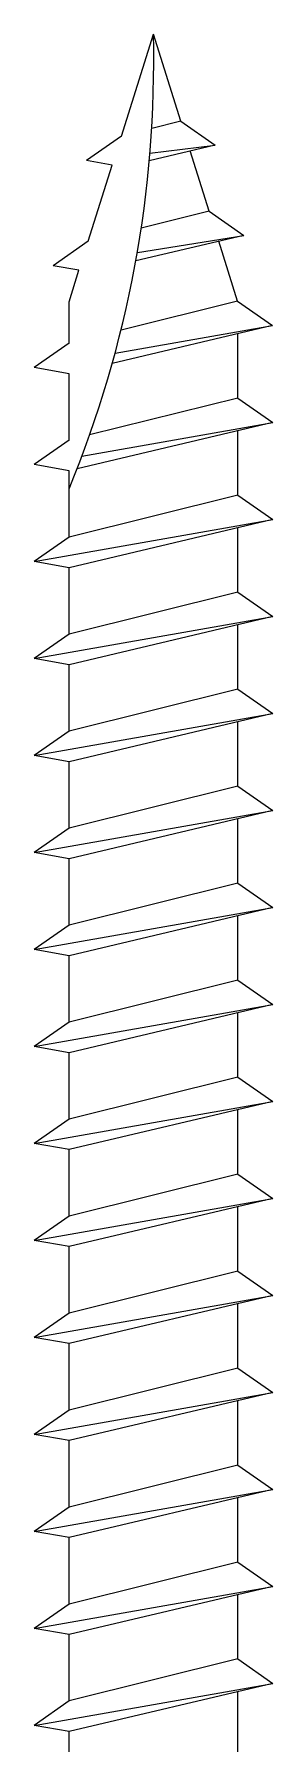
# Model space of a CAD drawing. Header units: inches. Extents: x -2661 to 42767, y -1222 to 9099.
# Drawn here: x 733.23 to 733.476, y 2732.236 to 2733.999 of the extents above; entities that cross this region are included whole.
import ezdxf

# ---------------------------------------------------------------- set-up
doc = ezdxf.new("R2010")
doc.units = ezdxf.units.IN
doc.header["$LTSCALE"] = 12
doc.header["$MEASUREMENT"] = 0
for name, color, linetype in [('S-ANNO-NOTE', 4, 'CONTINUOUS'), ('S-FASTENERS', 2, 'CONTINUOUS'), ('S-SIMPSON', 2, 'CONTINUOUS')]:
    doc.layers.add(name, color=color, linetype=linetype)

# ---------------------------------------------------------------- blocks, each defined once
blk = doc.blocks.new('SDS.25X6-f')
at = {"layer": 'S-SIMPSON', "color": 1}
for p, q in [((0.087, -4.1816), (0.087, -4.25)), ((0.087, -4.1816), (0.087, -4.25)), ((0.087, -4.1816), (0.087, -4.25)), ((0.087, -4.1816), (0.087, -4.25)), ((0.087, -4.1816), (0.087, -4.25)), ((-0.087, -4.2249), (-0.087, -4.2912)), ((-0.087, -4.2249), (-0.087, -4.2912)), ((-0.087, -4.2249), (-0.087, -4.2912)), ((-0.087, -4.2249), (-0.087, -4.2912)), ((-0.087, -4.2249), (-0.087, -4.2912)), ((-0.123, -4.2997), (0.087, -4.25)), ((-0.123, -4.2997), (0.087, -4.25)), ((-0.123, -4.2997), (0.087, -4.25)), ((0.123, -4.2563), (-0.123, -4.2997)), ((0.123, -4.2563), (-0.123, -4.2997)), ((0.123, -4.2563), (-0.123, -4.2997)), ((0.087, -4.25), (0.123, -4.2563)), ((0.087, -4.25), (0.123, -4.2563)), ((0.087, -4.25), (0.123, -4.2563)), ((0.087, -4.2816), (0.123, -4.2563)), ((0.087, -4.2816), (0.123, -4.2563)), ((0.087, -4.2816), (0.123, -4.2563)), ((-0.087, -4.3249), (0.087, -4.2816)), ((-0.087, -4.3249), (0.087, -4.2816)), ((-0.087, -4.3249), (0.087, -4.2816)), ((0.087, -4.2816), (0.087, -4.35)), ((0.087, -4.2816), (0.087, -4.35)), ((0.087, -4.2816), (0.087, -4.35)), ((0.087, -4.2816), (0.087, -4.35)), ((0.087, -4.2816), (0.087, -4.35)), ((0.087, -4.2816), (0.087, -4.35)), ((0.087, -4.2816), (0.087, -4.35)), ((0.087, -4.2816), (0.087, -4.35)), ((-0.087, -4.3249), (-0.123, -4.2997)), ((-0.087, -4.3249), (-0.123, -4.2997)), ((-0.087, -4.3249), (-0.123, -4.2997)), ((-0.087, -4.3249), (-0.087, -4.3912)), ((-0.087, -4.3249), (-0.087, -4.3912)), ((-0.087, -4.3249), (-0.087, -4.3912)), ((-0.087, -4.3249), (-0.087, -4.3912)), ((-0.087, -4.3249), (-0.087, -4.3912)), ((-0.087, -4.3249), (-0.087, -4.3912)), ((-0.087, -4.3249), (-0.087, -4.3912)), ((-0.087, -4.3249), (-0.087, -4.3912)), ((-0.123, -4.3997), (0.087, -4.35)), ((-0.123, -4.3997), (0.087, -4.35)), ((-0.123, -4.3997), (0.087, -4.35)), ((-0.123, -4.3997), (0.087, -4.35)), ((0.087, -4.35), (0.123, -4.3563)), ((0.087, -4.35), (0.123, -4.3563)), ((0.087, -4.35), (0.123, -4.3563)), ((0.087, -4.35), (0.123, -4.3563)), ((0.123, -4.3563), (-0.123, -4.3997)), ((0.123, -4.3563), (-0.123, -4.3997)), ((0.123, -4.3563), (-0.123, -4.3997)), ((0.123, -4.3563), (-0.123, -4.3997)), ((0.087, -4.3816), (0.123, -4.3563)), ((0.087, -4.3816), (0.123, -4.3563)), ((0.087, -4.3816), (0.123, -4.3563)), ((0.087, -4.3816), (0.123, -4.3563)), ((-0.087, -4.4249), (0.087, -4.3816)), ((-0.087, -4.4249), (0.087, -4.3816)), ((-0.087, -4.4249), (0.087, -4.3816)), ((-0.087, -4.4249), (0.087, -4.3816)), ((0.087, -4.3816), (0.087, -4.45)), ((0.087, -4.3816), (0.087, -4.45)), ((0.087, -4.3816), (0.087, -4.45)), ((0.087, -4.3816), (0.087, -4.45)), ((0.087, -4.3816), (0.087, -4.45)), ((0.087, -4.3816), (0.087, -4.45)), ((-0.087, -4.4249), (-0.123, -4.3997)), ((-0.087, -4.4249), (-0.123, -4.3997)), ((-0.087, -4.4249), (-0.123, -4.3997)), ((-0.087, -4.4249), (-0.123, -4.3997)), ((-0.087, -4.4249), (-0.087, -4.4912)), ((-0.087, -4.4249), (-0.087, -4.4912)), ((-0.087, -4.4249), (-0.087, -4.4912)), ((-0.087, -4.4249), (-0.087, -4.4912)), ((-0.087, -4.4249), (-0.087, -4.4912)), ((-0.087, -4.4249), (-0.087, -4.4912)), ((-0.123, -4.4997), (0.087, -4.45)), ((-0.123, -4.4997), (0.087, -4.45)), ((-0.123, -4.4997), (0.087, -4.45)), ((-0.123, -4.4997), (0.087, -4.45)), ((0.123, -4.4563), (-0.123, -4.4997)), ((0.123, -4.4563), (-0.123, -4.4997)), ((0.123, -4.4563), (-0.123, -4.4997)), ((0.123, -4.4563), (-0.123, -4.4997)), ((0.087, -4.45), (0.123, -4.4563)), ((0.087, -4.45), (0.123, -4.4563)), ((0.087, -4.45), (0.123, -4.4563)), ((0.087, -4.45), (0.123, -4.4563)), ((0.087, -4.4816), (0.123, -4.4563)), ((0.087, -4.4816), (0.123, -4.4563)), ((0.087, -4.4816), (0.123, -4.4563)), ((0.087, -4.4816), (0.123, -4.4563)), ((-0.087, -4.5249), (0.087, -4.4816)), ((-0.087, -4.5249), (0.087, -4.4816)), ((-0.087, -4.5249), (0.087, -4.4816)), ((-0.087, -4.5249), (0.087, -4.4816)), ((0.087, -4.4816), (0.087, -4.55)), ((0.087, -4.4816), (0.087, -4.55)), ((0.087, -4.4816), (0.087, -4.55)), ((0.087, -4.4816), (0.087, -4.55)), ((0.087, -4.4816), (0.087, -4.55)), ((0.087, -4.4816), (0.087, -4.55)), ((0.087, -4.4816), (0.087, -4.55)), ((-0.087, -4.5249), (-0.123, -4.4997)), ((-0.087, -4.5249), (-0.123, -4.4997)), ((-0.087, -4.5249), (-0.123, -4.4997)), ((-0.087, -4.5249), (-0.123, -4.4997)), ((-0.087, -4.5249), (-0.123, -4.4997)), ((-0.087, -4.5249), (0, -4.5032)), ((-0.087, -4.5249), (-0.087, -4.5912)), ((-0.087, -4.5249), (-0.087, -4.5912)), ((-0.087, -4.5249), (-0.087, -4.5912)), ((-0.087, -4.5249), (-0.087, -4.5912)), ((-0.087, -4.5249), (-0.087, -4.5912)), ((-0.087, -4.5249), (-0.087, -4.5912)), ((-0.087, -4.5249), (-0.087, -4.5912)), ((-0.123, -4.5997), (0.087, -4.55)), ((-0.123, -4.5997), (0.087, -4.55)), ((-0.123, -4.5997), (0.087, -4.55)), ((-0.123, -4.5997), (0.087, -4.55)), ((0.123, -4.5563), (-0.123, -4.5997)), ((0.123, -4.5563), (-0.123, -4.5997)), ((0.123, -4.5563), (-0.123, -4.5997)), ((0.123, -4.5563), (-0.123, -4.5997)), ((0.087, -4.55), (0.123, -4.5563)), ((0.087, -4.55), (0.123, -4.5563)), ((0.087, -4.55), (0.123, -4.5563)), ((0.087, -4.55), (0.123, -4.5563)), ((0.087, -4.5816), (0.123, -4.5563)), ((0.087, -4.5816), (0.123, -4.5563)), ((0.087, -4.5816), (0.123, -4.5563)), ((0.087, -4.5816), (0.123, -4.5563)), ((-0.087, -4.6249), (0.087, -4.5816)), ((-0.087, -4.6249), (0.087, -4.5816)), ((-0.087, -4.6249), (0.087, -4.5816)), ((-0.087, -4.6249), (0.087, -4.5816)), ((0.087, -4.5816), (0.087, -4.65)), ((0.087, -4.5816), (0.087, -4.65)), ((0.087, -4.5816), (0.087, -4.65)), ((0.087, -4.5816), (0.087, -4.65)), ((0.087, -4.5816), (0.087, -4.65)), ((0.087, -4.5816), (0.087, -4.65)), ((0.087, -4.5816), (0.087, -4.65)), ((-0.087, -4.6249), (-0.123, -4.5997)), ((-0.087, -4.6249), (-0.123, -4.5997)), ((-0.087, -4.6249), (-0.123, -4.5997)), ((-0.087, -4.6249), (-0.123, -4.5997)), ((-0.087, -4.6249), (-0.087, -4.6912)), ((-0.087, -4.6249), (-0.087, -4.6912)), ((-0.087, -4.6249), (-0.087, -4.6912)), ((-0.087, -4.6249), (-0.087, -4.6912)), ((-0.087, -4.6249), (-0.087, -4.6912)), ((-0.087, -4.6249), (-0.087, -4.6912)), ((-0.087, -4.6249), (-0.087, -4.6912)), ((-0.123, -4.6997), (0.087, -4.65)), ((-0.123, -4.6997), (0.087, -4.65)), ((-0.123, -4.6997), (0.087, -4.65)), ((-0.123, -4.6997), (0.087, -4.65)), ((-0.123, -4.6997), (0.087, -4.65)), ((0.087, -4.65), (0.123, -4.6563)), ((0.087, -4.65), (0.123, -4.6563)), ((0.087, -4.65), (0.123, -4.6563)), ((0.087, -4.65), (0.123, -4.6563)), ((0.087, -4.65), (0.123, -4.6563)), ((0.123, -4.6563), (-0.123, -4.6997)), ((0.123, -4.6563), (-0.123, -4.6997)), ((0.123, -4.6563), (-0.123, -4.6997)), ((0.123, -4.6563), (-0.123, -4.6997)), ((0.123, -4.6563), (-0.123, -4.6997)), ((0.087, -4.6816), (0.123, -4.6563)), ((0.087, -4.6816), (0.123, -4.6563)), ((0.087, -4.6816), (0.123, -4.6563)), ((0.087, -4.6816), (0.123, -4.6563)), ((0.087, -4.6816), (0.123, -4.6563)), ((-0.087, -4.7249), (0.087, -4.6816)), ((-0.087, -4.7249), (0.087, -4.6816)), ((-0.087, -4.7249), (0.087, -4.6816)), ((-0.087, -4.7249), (0.087, -4.6816)), ((-0.087, -4.7249), (0.087, -4.6816)), ((0.087, -4.6816), (0.087, -4.75)), ((0.087, -4.6816), (0.087, -4.75)), ((0.087, -4.6816), (0.087, -4.75)), ((0.087, -4.6816), (0.087, -4.75)), ((-0.087, -4.7249), (-0.123, -4.6997)), ((-0.087, -4.7249), (-0.123, -4.6997)), ((-0.087, -4.7249), (-0.123, -4.6997)), ((-0.087, -4.7249), (-0.123, -4.6997)), ((-0.087, -4.7249), (-0.123, -4.6997)), ((-0.087, -4.7249), (-0.087, -4.7912)), ((-0.087, -4.7249), (-0.087, -4.7912)), ((-0.087, -4.7249), (-0.087, -4.7912)), ((-0.087, -4.7249), (-0.087, -4.7912)), ((-0.123, -4.7997), (0.087, -4.75)), ((-0.123, -4.7997), (0.087, -4.75)), ((-0.123, -4.7997), (0.087, -4.75)), ((-0.123, -4.7997), (0.087, -4.75)), ((0.123, -4.7563), (-0.123, -4.7997)), ((0.123, -4.7563), (-0.123, -4.7997)), ((0.123, -4.7563), (-0.123, -4.7997)), ((0.123, -4.7563), (-0.123, -4.7997)), ((0.087, -4.75), (0.123, -4.7563)), ((0.087, -4.75), (0.123, -4.7563)), ((0.087, -4.75), (0.123, -4.7563)), ((0.087, -4.75), (0.123, -4.7563)), ((0.087, -4.7816), (0.123, -4.7563)), ((0.087, -4.7816), (0.123, -4.7563)), ((0.087, -4.7816), (0.123, -4.7563)), ((0.087, -4.7816), (0.123, -4.7563)), ((-0.087, -4.8249), (0.087, -4.7816)), ((-0.087, -4.8249), (0.087, -4.7816)), ((-0.087, -4.8249), (0.087, -4.7816)), ((-0.087, -4.8249), (0.087, -4.7816)), ((0.087, -4.7816), (0.087, -4.85)), ((0.087, -4.7816), (0.087, -4.85)), ((0.087, -4.7816), (0.087, -4.85)), ((0.087, -4.7816), (0.087, -4.85)), ((0.087, -4.7816), (0.087, -4.85)), ((0.087, -4.7816), (0.087, -4.85)), ((-0.087, -4.8249), (-0.123, -4.7997)), ((-0.087, -4.8249), (-0.123, -4.7997)), ((-0.087, -4.8249), (-0.123, -4.7997)), ((-0.087, -4.8249), (-0.123, -4.7997)), ((-0.087, -4.8249), (-0.087, -4.8912)), ((-0.087, -4.8249), (-0.087, -4.8912)), ((-0.087, -4.8249), (-0.087, -4.8912)), ((-0.087, -4.8249), (-0.087, -4.8912)), ((-0.087, -4.8249), (-0.087, -4.8912)), ((-0.087, -4.8249), (-0.087, -4.8912)), ((-0.123, -4.8997), (0.087, -4.85)), ((-0.123, -4.8997), (0.087, -4.85)), ((-0.123, -4.8997), (0.087, -4.85)), ((-0.123, -4.8997), (0.087, -4.85)), ((0.123, -4.8563), (-0.123, -4.8997)), ((0.123, -4.8563), (-0.123, -4.8997)), ((0.123, -4.8563), (-0.123, -4.8997)), ((0.123, -4.8563), (-0.123, -4.8997)), ((0.087, -4.85), (0.123, -4.8563)), ((0.087, -4.85), (0.123, -4.8563)), ((0.087, -4.85), (0.123, -4.8563)), ((0.087, -4.85), (0.123, -4.8563)), ((0.087, -4.8816), (0.123, -4.8563)), ((0.087, -4.8816), (0.123, -4.8563)), ((0.087, -4.8816), (0.123, -4.8563)), ((0.087, -4.8816), (0.123, -4.8563)), ((-0.087, -4.9249), (0.087, -4.8816)), ((-0.087, -4.9249), (0.087, -4.8816)), ((-0.087, -4.9249), (0.087, -4.8816)), ((-0.087, -4.9249), (0.087, -4.8816)), ((0.087, -4.8816), (0.087, -4.95)), ((0.087, -4.8816), (0.087, -4.95)), ((0.087, -4.8816), (0.087, -4.95)), ((0.087, -4.8816), (0.087, -4.95)), ((-0.087, -4.9249), (-0.123, -4.8997)), ((-0.087, -4.9249), (-0.123, -4.8997)), ((-0.087, -4.9249), (-0.123, -4.8997)), ((-0.087, -4.9249), (-0.123, -4.8997)), ((-0.087, -4.9249), (-0.087, -4.9912)), ((-0.087, -4.9249), (-0.087, -4.9912)), ((-0.087, -4.9249), (-0.087, -4.9912)), ((-0.087, -4.9249), (-0.087, -4.9912)), ((-0.123, -4.9997), (0.087, -4.95)), ((-0.123, -4.9997), (0.087, -4.95)), ((-0.123, -4.9997), (0.087, -4.95)), ((-0.123, -4.9997), (0.087, -4.95)), ((0.087, -4.95), (0.123, -4.9563)), ((0.087, -4.95), (0.123, -4.9563)), ((0.087, -4.95), (0.123, -4.9563)), ((0.087, -4.95), (0.123, -4.9563)), ((0.123, -4.9563), (-0.123, -4.9997)), ((0.123, -4.9563), (-0.123, -4.9997)), ((0.123, -4.9563), (-0.123, -4.9997)), ((0.123, -4.9563), (-0.123, -4.9997)), ((0.087, -4.9816), (0.123, -4.9563)), ((0.087, -4.9816), (0.123, -4.9563)), ((0.087, -4.9816), (0.123, -4.9563)), ((0.087, -4.9816), (0.123, -4.9563)), ((-0.087, -5.0249), (0.087, -4.9816)), ((-0.087, -5.0249), (0.087, -4.9816)), ((-0.087, -5.0249), (0.087, -4.9816)), ((-0.087, -5.0249), (0.087, -4.9816)), ((0.087, -4.9816), (0.087, -5.05)), ((-0.087, -5.0249), (-0.123, -4.9997)), ((-0.087, -5.0249), (-0.123, -4.9997)), ((-0.087, -5.0249), (-0.123, -4.9997)), ((-0.087, -5.0249), (-0.123, -4.9997)), ((-0.087, -5.0249), (-0.087, -5.0912)), ((-0.123, -5.0997), (0.087, -5.05)), ((-0.123, -5.0997), (0.087, -5.05)), ((0.123, -5.0563), (-0.123, -5.0997)), ((0.123, -5.0563), (-0.123, -5.0997)), ((0.087, -5.05), (0.123, -5.0563)), ((0.087, -5.05), (0.123, -5.0563)), ((0.087, -5.0816), (0.123, -5.0563)), ((0.087, -5.0816), (0.123, -5.0563)), ((-0.087, -5.1249), (0.087, -5.0816)), ((-0.087, -5.1249), (0.087, -5.0816)), ((0.087, -5.0816), (0.087, -5.15)), ((0.087, -5.0816), (0.087, -5.15)), ((-0.087, -5.1249), (-0.123, -5.0997)), ((-0.087, -5.1249), (-0.123, -5.0997)), ((-0.087, -5.1249), (-0.087, -5.1912)), ((-0.087, -5.1249), (-0.087, -5.1912)), ((-0.123, -5.1997), (0.087, -5.15)), ((-0.123, -5.1997), (0.087, -5.15)), ((0.123, -5.1563), (-0.123, -5.1997)), ((0.123, -5.1563), (-0.123, -5.1997)), ((0.087, -5.15), (0.123, -5.1563)), ((0.087, -5.15), (0.123, -5.1563)), ((0.087, -5.1816), (0.123, -5.1563)), ((0.087, -5.1816), (0.123, -5.1563)), ((-0.087, -5.2249), (0.087, -5.1816)), ((-0.087, -5.2249), (0.087, -5.1816)), ((0.087, -5.1816), (0.087, -5.25)), ((-0.087, -5.2249), (-0.123, -5.1997)), ((-0.087, -5.2249), (-0.123, -5.1997)), ((-0.087, -5.2249), (-0.087, -5.2912)), ((-0.123, -5.2997), (0.087, -5.25)), ((0.087, -5.25), (0.123, -5.2563)), ((0.123, -5.2563), (-0.123, -5.2997)), ((0.087, -5.2816), (0.123, -5.2563)), ((-0.087, -5.3249), (0.087, -5.2816)), ((0.087, -5.2816), (0.087, -5.35)), ((-0.087, -5.3249), (-0.123, -5.2997)), ((-0.087, -5.3249), (-0.087, -5.3912)), ((-0.123, -5.3997), (0.087, -5.35)), ((0.123, -5.3563), (-0.123, -5.3997)), ((0.087, -5.35), (0.123, -5.3563)), ((0.087, -5.3816), (0.123, -5.3563)), ((-0.087, -5.4249), (0.087, -5.3816)), ((0.087, -5.3816), (0.087, -5.45)), ((-0.087, -5.4249), (-0.123, -5.3997)), ((-0.087, -5.4249), (-0.087, -5.4912)), ((-0.123, -5.4997), (0.087, -5.45)), ((0.123, -5.4563), (-0.123, -5.4997)), ((0.087, -5.45), (0.123, -5.4563)), ((0.087, -5.4816), (0.123, -5.4563)), ((-0.087, -5.5249), (0.087, -5.4816)), ((0.087, -5.4816), (0.087, -5.55)), ((-0.087, -5.5249), (-0.123, -5.4997)), ((-0.087, -5.5249), (-0.087, -5.5912)), ((-0.123, -5.5997), (0.0787, -5.552)), ((0.087, -5.55), (0.123, -5.5563)), ((0.0737, -5.565), (-0.123, -5.5997)), ((0.087, -5.5816), (0.123, -5.5563)), ((-0.087, -5.6249), (0.0658, -5.5869)), ((0.087, -5.5816), (0.087, -5.65)), ((-0.087, -5.6249), (-0.123, -5.5997)), ((-0.087, -5.6249), (-0.087, -5.6912)), ((0.087, -5.65), (0.123, -5.6563)), ((0.087, -5.6816), (0.123, -5.6563)), ((-0.1227, -5.6997), (0.0425, -5.6605)), ((0.0396, -5.6711), (-0.1227, -5.6997)), ((0.087, -5.6816), (0.087, -5.7241)), ((-0.0867, -5.7249), (-0.1227, -5.6997)), ((-0.0867, -5.7249), (0.0334, -5.6949)), ((-0.0867, -5.7249), (-0.0673, -5.7865)), ((0.087, -5.7241), (0.0768, -5.7566)), ((0.0673, -5.7865), (0.1033, -5.7613)), ((0.0768, -5.7566), (0.1033, -5.7613)), ((-0.0931, -5.7926), (0.0182, -5.7663)), ((0.0166, -5.7751), (-0.0931, -5.7926)), ((-0.0575, -5.8176), (-0.0931, -5.7926)), ((0.0673, -5.7865), (0.0425, -5.8651)), ((-0.0575, -5.8176), (0.0126, -5.8001)), ((-0.0575, -5.8176), (-0.038, -5.8796)), ((0.0425, -5.8651), (0.0691, -5.8698)), ((-0.0635, -5.8856), (0.0043, -5.8696)), ((0.0036, -5.8774), (-0.0635, -5.8856)), ((-0.0283, -5.9103), (-0.0635, -5.8856)), ((0.0331, -5.895), (0.0691, -5.8698)), ((-0.0283, -5.9103), (0.0018, -5.9028)), ((0.0331, -5.895), (0, -6)), ((-0.0283, -5.9103), (0, -6))]:
    blk.add_line(p, q, dxfattribs=at)
blk.add_arc((1.1585, -5.9726), 1.1588, 157.6147, 181.3564, dxfattribs=at)
blk = doc.blocks.new('*U1812')
at = {"layer": 'S-FASTENERS'}
blk.add_blockref('SDS.25X6-f', (0, 0), dxfattribs=at)
blk = doc.blocks.new('STRONG WALL TO WOOD BEAM')
at = {"layer": 'S-SIMPSON', "rotation": 180}
blk.add_blockref('*U1812', (-0.355, -3), dxfattribs=at)

msp = doc.modelspace()

# ---------------------------------------------------------------- block references
at = {"layer": 'S-ANNO-NOTE'}
msp.add_blockref('STRONG WALL TO WOOD BEAM', (733.70792, 2730.9985), dxfattribs=at)

doc.saveas('drawing.dxf')
